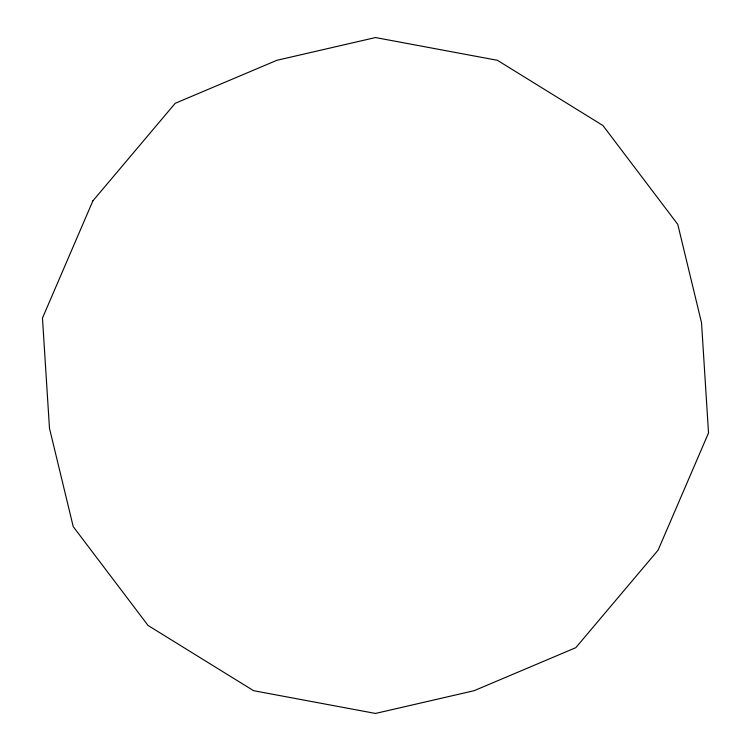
<?xml version="1.0" encoding="UTF-8"?>
<svg xmlns="http://www.w3.org/2000/svg" width="751" height="751" viewBox="0 0 751 751"><rect width="100%" height="100%" fill="white"/><g stroke="black" fill="none" stroke-linecap="round" stroke-linejoin="round"><path stroke-width="1.13" d="M92.899 200.846L42.469 318.067L49.472 428.248L73.232 526.639L148.097 625.499L253.594 690.695L375.5 713.45L474.125 690.695L575.801 647.691L658.101 550.154L708.531 432.933L701.528 322.752L677.768 224.361L602.903 125.501L497.406 60.305L375.5 37.55L276.875 60.305L175.199 103.309L92.899 200.846"/></g></svg>
